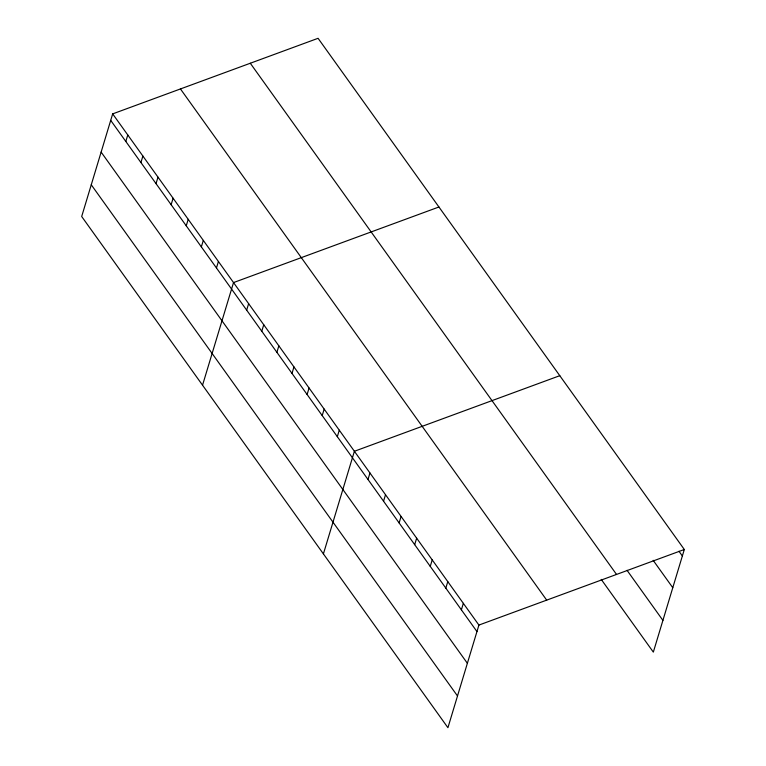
<?xml version="1.0" encoding="UTF-8"?>
<svg xmlns="http://www.w3.org/2000/svg" width="766" height="766" viewBox="0 0 766 766"><rect width="100%" height="100%" fill="white"/><g stroke="black" fill="none" stroke-linecap="round" stroke-linejoin="round"><path stroke-width="1.15" d="M112.669 113.885L81.684 216.5L447.928 727.7L478.913 625.075L112.669 113.885L318.072 38.3L684.316 549.5L653.331 652.115L601.224 579.383M125.816 141.461L127.769 134.969M140.925 162.545L142.878 156.053M156.025 183.629L157.988 177.147M171.134 204.723L173.097 198.231M186.243 225.807L188.206 219.315M201.353 246.891L203.306 240.4M216.462 267.976L218.415 261.493M202.54 385.202L233.525 282.577L438.937 206.992M246.671 310.153L248.634 303.662M261.78 331.238L263.743 324.755M276.89 352.331L278.853 345.839M291.999 373.415L293.952 366.924M307.109 394.5L309.062 388.008M322.208 415.584L324.171 409.101M337.318 436.677L339.281 430.186M323.405 553.895L354.39 451.27L559.793 375.685M367.996 479.487L369.949 472.995M383.555 501.213L385.518 494.721M399.124 522.939L401.087 516.447M414.693 544.664L416.647 538.172M430.253 566.39L432.215 559.898M445.822 588.116L447.784 581.624M461.391 609.841L463.344 603.349M478.913 625.075L684.316 549.5M678.973 551.261L682.362 555.982M653.159 560.319L672.778 587.704M627.048 570.325L662.916 620.393M250.29 63.243L616.534 574.443M180.45 88.942L546.694 600.132M110.706 120.367L476.95 631.567M101.131 152.099L467.375 663.289M91.259 184.778L457.503 695.978"/></g></svg>
